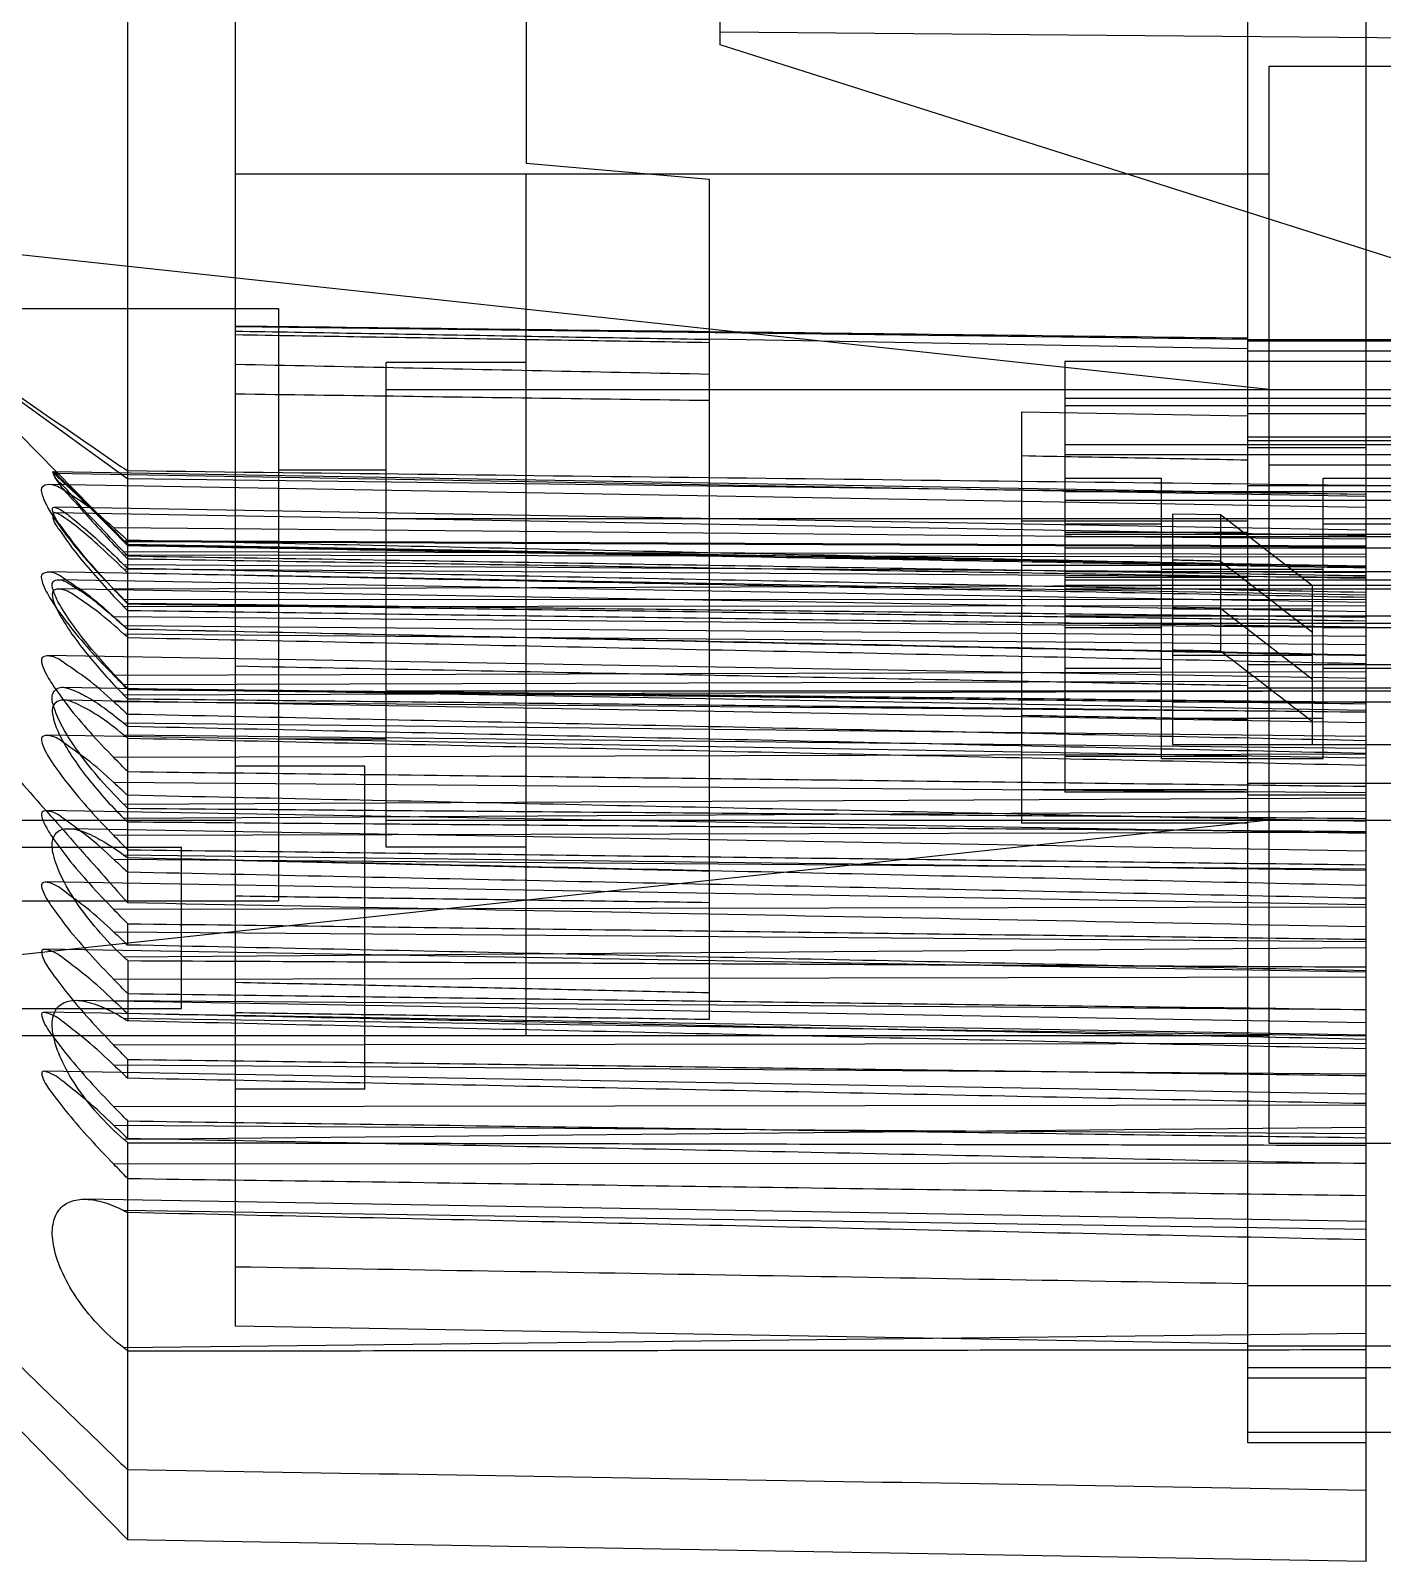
# Model space of a CAD drawing. Extents: x 114 to 332, y 121 to 329.
# Drawn here: x 307.63 to 320.18, y 120.77 to 134.98 of the extents above; entities that cross this region are included whole.
import ezdxf

# ---------------------------------------------------------------- set-up
doc = ezdxf.new("R2010")
doc.units = 0
doc.layers.get('0').update_dxf_attribs({"linetype": 'CONTINUOUS'})

msp = doc.modelspace()

# ---------------------------------------------------------------- linework, layer by layer
at = {"color": 6, "linetype": 'CONTINUOUS'}
for p, q in [((309.532, 122.951), (309.532, 198.352)), ((308.532, 126.882), (308.532, 194.42)), ((314.032, 134.851), (314.032, 186.451)), ((318.932, 121.867), (318.932, 145.166)), ((320.032, 120.767), (320.032, 145.147)), ((312.232, 136.304), (312.232, 133.751)), ((327.332, 134.851), (314.032, 134.967)), ((320.332, 132.851), (314.032, 134.851)), ((319.132, 134.651), (327.332, 134.651)), ((319.132, 124.651), (319.132, 134.651)), ((309.532, 133.651), (319.132, 133.651)), ((312.232, 133.751), (313.932, 133.603)), ((312.232, 125.651), (312.232, 133.651)), ((313.932, 133.603), (313.932, 125.798)), ((319.132, 131.651), (307.532, 132.901)), ((307.532, 132.401), (309.932, 132.401)), ((309.932, 132.401), (309.932, 126.901)), ((318.932, 132.113), (309.532, 132.23)), ((318.932, 132.028), (313.932, 132.116)), ((320.332, 132.112), (318.932, 132.112)), ((320.332, 132.099), (318.932, 132.099)), ((317.232, 131.913), (327.332, 131.913)), ((317.232, 131.913), (317.232, 127.91)), ((318.932, 132.009), (320.332, 132.009)), ((312.232, 131.901), (310.932, 131.901)), ((310.932, 127.401), (310.932, 131.901)), ((310.932, 131.651), (327.332, 131.651)), ((307.532, 131.543), (308.532, 130.819)), ((327.332, 131.567), (317.232, 131.567)), ((327.332, 131.499), (317.232, 131.499)), ((318.932, 131.401), (316.832, 131.44)), ((316.832, 131.44), (316.832, 127.623)), ((320.032, 131.424), (318.932, 131.424)), ((308.532, 130.21), (307.532, 131.227)), ((318.932, 131.209), (320.332, 131.209)), ((317.232, 131.14), (327.332, 131.14)), ((320.332, 131.173), (318.932, 131.173)), ((320.032, 131.109), (318.932, 131.109)), ((317.232, 131.047), (327.332, 131.047)), ((319.132, 130.951), (322.332, 130.951)), ((320.032, 130.673), (307.839, 130.886)), ((320.032, 130.656), (307.841, 130.869)), ((320.032, 130.676), (308.532, 130.819)), ((310.932, 130.901), (309.932, 130.901)), ((317.232, 130.826), (318.132, 130.826)), ((318.132, 128.221), (318.132, 130.826)), ((319.632, 130.826), (320.332, 130.826)), ((319.632, 128.221), (319.632, 130.826)), ((320.032, 130.555), (307.792, 130.768)), ((327.332, 130.7), (317.232, 130.7)), ((320.332, 130.755), (318.932, 130.755)), ((320.032, 130.343), (307.854, 130.556)), ((320.032, 130.291), (307.856, 130.503)), ((327.332, 130.619), (317.232, 130.619)), ((318.679, 130.485), (318.232, 130.493)), ((318.232, 130.493), (318.232, 128.354)), ((320.032, 130.26), (308.403, 130.364)), ((310.932, 130.451), (327.332, 130.451)), ((318.932, 130.428), (316.832, 130.428)), ((318.132, 130.398), (317.232, 130.398)), ((319.532, 129.825), (318.679, 130.485)), ((318.679, 130.485), (318.679, 129.22)), ((320.332, 130.398), (319.632, 130.398)), ((320.032, 130.195), (308.496, 130.243)), ((320.032, 130.186), (308.496, 130.236)), ((320.032, 130.009), (308.532, 130.21)), ((317.232, 130.326), (318.932, 130.326)), ((317.232, 130.306), (320.332, 130.306)), ((317.232, 130.283), (327.332, 130.283)), ((320.032, 130.118), (308.496, 130.141)), ((320.032, 130.092), (308.496, 130.112)), ((317.232, 130.18), (327.332, 130.18)), ((320.032, 129.741), (307.788, 129.955)), ((320.032, 129.948), (308.496, 130.022)), ((320.032, 129.904), (308.496, 129.981)), ((318.932, 130.014), (316.832, 130.014)), ((317.232, 129.96), (320.332, 129.96)), ((319.632, 129.979), (318.132, 129.979)), ((320.032, 129.671), (307.882, 129.883)), ((320.032, 129.585), (307.889, 129.797)), ((320.032, 129.833), (308.403, 129.794)), ((318.932, 129.904), (317.232, 129.904)), ((320.332, 129.88), (317.232, 129.88)), ((317.232, 129.834), (327.332, 129.834)), ((327.332, 129.794), (317.232, 129.794)), ((319.532, 128.354), (319.532, 129.825)), ((320.032, 129.7), (308.496, 129.695)), ((320.032, 129.64), (308.496, 129.631)), ((320.032, 129.437), (308.403, 129.538)), ((320.332, 129.545), (317.232, 129.545)), ((318.679, 129.619), (318.232, 129.627)), ((318.232, 129.613), (319.532, 129.613)), ((318.679, 129.619), (319.532, 128.959)), ((320.032, 129.355), (308.496, 129.454)), ((320.032, 129.277), (308.496, 129.378)), ((317.232, 129.48), (327.332, 129.48)), ((317.232, 129.44), (318.132, 129.44)), ((319.632, 129.44), (320.332, 129.44)), ((320.032, 128.965), (307.785, 129.178)), ((318.232, 129.184), (319.532, 129.184)), ((320.332, 129.093), (318.932, 129.093)), ((320.032, 129.029), (308.403, 128.994)), ((320.032, 128.942), (308.496, 128.908)), ((318.132, 129.06), (317.232, 129.06)), ((320.332, 129.06), (319.632, 129.06)), ((320.032, 128.67), (307.928, 128.882)), ((320.032, 128.847), (308.496, 128.811)), ((310.932, 128.851), (327.332, 128.851)), ((320.332, 128.877), (318.932, 128.877)), ((320.032, 128.553), (307.932, 128.764)), ((320.032, 128.652), (308.403, 128.75)), ((320.332, 128.747), (318.232, 128.747)), ((320.032, 128.427), (308.496, 128.55)), ((319.632, 128.593), (318.132, 128.593)), ((320.032, 128.226), (307.781, 128.44)), ((320.032, 128.316), (308.496, 128.441)), ((310.932, 128.401), (309.932, 128.401)), ((320.032, 128.263), (308.403, 128.231)), ((317.232, 128.246), (318.932, 128.246)), ((319.632, 128.221), (318.132, 128.221)), ((318.232, 128.354), (322.332, 128.351)), ((310.732, 128.151), (309.532, 128.151)), ((310.732, 125.151), (310.732, 128.151)), ((320.032, 127.904), (308.403, 127.999)), ((318.932, 127.932), (316.832, 127.932)), ((320.332, 127.992), (318.932, 127.992)), ((320.032, 127.856), (308.496, 127.796)), ((318.932, 127.91), (317.232, 127.91)), ((320.032, 127.881), (318.932, 127.881)), ((319.132, 127.651), (307.532, 126.401)), ((307.532, 127.651), (309.532, 127.651)), ((320.032, 127.525), (307.777, 127.739)), ((320.032, 127.731), (308.496, 127.667)), ((310.932, 127.651), (327.332, 127.651)), ((320.032, 127.361), (307.984, 127.571)), ((320.032, 127.535), (308.403, 127.507)), ((318.932, 127.623), (316.832, 127.623)), ((302.532, 127.401), (309.032, 127.401)), ((309.032, 125.901), (309.032, 127.401)), ((312.232, 127.401), (310.932, 127.401)), ((320.032, 127.194), (308.403, 127.286)), ((320.032, 127.183), (308.496, 127.326)), ((320.032, 126.863), (307.773, 127.077)), ((307.532, 126.901), (309.932, 126.901)), ((320.032, 126.844), (308.403, 126.82)), ((308.532, 126.491), (308.532, 126.689)), ((320.032, 126.522), (308.403, 126.611)), ((320.032, 126.238), (307.77, 126.452)), ((320.032, 126.466), (308.496, 126.379)), ((308.532, 126.346), (308.532, 125.786)), ((320.032, 126.192), (308.403, 126.171)), ((320.032, 125.768), (308.057, 125.977)), ((320.032, 125.888), (308.403, 125.974)), ((307.032, 125.901), (309.032, 125.901)), ((320.032, 125.653), (307.766, 125.867)), ((320.032, 125.646), (308.496, 125.808)), ((307.532, 125.651), (319.132, 125.651)), ((320.032, 125.578), (308.403, 125.56)), ((320.032, 125.293), (308.403, 125.376)), ((308.532, 125.254), (308.532, 125.429)), ((320.032, 125.106), (307.762, 125.32)), ((310.732, 125.151), (309.532, 125.151)), ((320.032, 125.003), (308.403, 124.988)), ((320.032, 124.737), (308.403, 124.816)), ((308.532, 124.694), (308.532, 124.857)), ((320.032, 124.797), (308.496, 124.686)), ((308.532, 120.968), (308.532, 124.655)), ((319.132, 124.651), (327.332, 124.651)), ((320.032, 124.466), (308.403, 124.455)), ((320.032, 123.923), (308.136, 124.13)), ((320.032, 123.848), (308.496, 124.025)), ((320.332, 123.327), (318.932, 123.327)), ((320.032, 122.883), (308.496, 122.749)), ((318.932, 122.787), (309.532, 122.951)), ((318.932, 122.768), (320.332, 122.768)), ((320.332, 122.565), (318.932, 122.565)), ((320.032, 122.47), (318.932, 122.47)), ((308.532, 120.968), (307.532, 121.986)), ((318.932, 121.967), (320.332, 121.967)), ((320.032, 121.867), (318.932, 121.867)), ((320.032, 120.767), (308.532, 120.968))]:
    msp.add_line(p, q, dxfattribs=at)
for points in [[(318.932, 132.125), (317.365, 132.144), (314.232, 132.181), (311.098, 132.219), (309.532, 132.237)], [(309.532, 132.192), (310.265, 132.179), (311.732, 132.154), (313.198, 132.128), (313.932, 132.116)], [(313.932, 132.084), (313.198, 132.096), (311.732, 132.12), (310.265, 132.144), (309.532, 132.156)], [(307.532, 131.581), (307.698, 131.466), (308.032, 131.237), (308.365, 131.007), (308.532, 130.893)], [(318.932, 130.993), (318.582, 131), (317.882, 131.013), (317.182, 131.026), (316.832, 131.032)], [(320.032, 130.757), (318.115, 130.78), (314.282, 130.825), (310.448, 130.87), (308.532, 130.893)], [(318.679, 130.056), (318.605, 130.057), (318.455, 130.06), (318.306, 130.063), (318.232, 130.064)], [(318.679, 129.22), (318.605, 129.221), (318.455, 129.224), (318.306, 129.227), (318.232, 129.228)], [(316.832, 128.939), (315.615, 128.962), (313.182, 129.009), (310.748, 129.056), (309.532, 129.079)], [(318.932, 128.898), (318.582, 128.905), (317.882, 128.918), (317.182, 128.932), (316.832, 128.939)], [(318.932, 128.584), (318.582, 128.59), (317.882, 128.603), (317.182, 128.615), (316.832, 128.622)], [(307.532, 128.012), (307.699, 127.824), (308.031, 127.447), (308.365, 127.071), (308.532, 126.882)], [(313.932, 127.176), (313.198, 127.192), (311.732, 127.225), (310.265, 127.258), (309.532, 127.275)], [(313.932, 126.884), (313.198, 126.894), (311.732, 126.914), (310.265, 126.934), (309.532, 126.944)], [(320.032, 126.659), (318.115, 126.696), (314.282, 126.771), (310.448, 126.845), (308.532, 126.882)], [(313.932, 126.047), (313.198, 126.063), (311.732, 126.095), (310.265, 126.127), (309.532, 126.142)], [(313.932, 125.798), (313.198, 125.809), (311.732, 125.83), (310.265, 125.85), (309.532, 125.861)]]:
    msp.add_open_spline(points, degree=3, dxfattribs=at)
for points, knots in [([(309.532, 131.885), (310.021, 131.874), (311, 131.854), (312.466, 131.823), (313.444, 131.803), (313.932, 131.793)], [0, 0, 0, 0, 1.468951, 2.935937, 4.400958, 4.400958, 4.400958, 4.400958]), ([(309.532, 131.609), (310.021, 131.603), (310.999, 131.589), (312.466, 131.569), (313.443, 131.556), (313.932, 131.549)], [0, 0, 0, 0, 1.468242, 2.935046, 4.400412, 4.400412, 4.400412, 4.400412]), ([(308.496, 130.141), (308.414, 130.226), (308.266, 130.385), (308.067, 130.59), (307.941, 130.759), (307.85, 130.826), (307.831, 130.909), (307.929, 130.797), (308.003, 130.742), (308.154, 130.586), (308.316, 130.426), (308.435, 130.304), (308.496, 130.243)], [0, 0, 0, 0, 0.356382, 0.649307, 0.8611, 0.977254, 0.99643, 1.067263, 1.210194, 1.41162, 1.656035, 1.916065, 1.916065, 1.916065, 1.916065]), ([(308.496, 130.236), (308.415, 130.318), (308.273, 130.461), (308.066, 130.666), (307.961, 130.763), (307.812, 130.904), (307.912, 130.74), (308.001, 130.653), (308.148, 130.48), (308.314, 130.303), (308.434, 130.176), (308.496, 130.112)], [0, 0, 0, 0, 0.345577, 0.621703, 0.811897, 0.906019, 1.000736, 1.164098, 1.381514, 1.637812, 1.90495, 1.90495, 1.90495, 1.90495]), ([(308.403, 130.364), (308.321, 130.437), (308.176, 130.564), (307.971, 130.69), (307.839, 130.781), (307.71, 130.749), (307.758, 130.606), (307.837, 130.466), (307.988, 130.255), (308.179, 130.028), (308.326, 129.872), (308.403, 129.794)], [0, 0, 0, 0, 0.329443, 0.575115, 0.726374, 0.798192, 0.89694, 1.076784, 1.333728, 1.648192, 1.97588, 1.97588, 1.97588, 1.97588]), ([(308.496, 129.695), (308.413, 129.782), (308.262, 129.946), (308.066, 130.169), (307.93, 130.363), (307.85, 130.457), (307.824, 130.572), (307.927, 130.526), (308.007, 130.461), (308.156, 130.341), (308.318, 130.193), (308.436, 130.081), (308.496, 130.022)], [0, 0, 0, 0, 0.361465, 0.667538, 0.899437, 1.041479, 1.093295, 1.149945, 1.275411, 1.461221, 1.693483, 1.945884, 1.945884, 1.945884, 1.945884]), ([(308.496, 129.981), (308.416, 130.059), (308.275, 130.192), (308.068, 130.37), (307.959, 130.452), (307.833, 130.528), (307.836, 130.421), (307.907, 130.338), (308.004, 130.187), (308.147, 130.016), (308.313, 129.824), (308.434, 129.696), (308.496, 129.631)], [0, 0, 0, 0, 0.336204, 0.596274, 0.767174, 0.84295, 0.890475, 1.00746, 1.187984, 1.417668, 1.680268, 1.948083, 1.948083, 1.948083, 1.948083]), ([(308.403, 130.364), (308.425, 130.345), (308.467, 130.307), (308.51, 130.268), (308.532, 130.249)], [0, 0, 0, 0, 0.0860323, 0.1721033, 0.1721033, 0.1721033, 0.1721033]), ([(308.496, 130.243), (308.502, 130.237), (308.514, 130.225), (308.526, 130.213), (308.532, 130.207)], [0, 0, 0, 0, 0.02522635, 0.05044266, 0.05044266, 0.05044266, 0.05044266]), ([(308.532, 130.201), (308.526, 130.207), (308.514, 130.219), (308.502, 130.23), (308.496, 130.236)], [0, 0, 0, 0, 0.02517501, 0.05036012, 0.05036012, 0.05036012, 0.05036012]), ([(320.032, 130.001), (318.753, 130.029), (316.196, 130.084), (312.363, 130.167), (309.808, 130.222), (308.532, 130.249)], [0, 0, 0, 0, 3.837274, 7.671551, 11.502836, 11.502836, 11.502836, 11.502836]), ([(320.032, 130.003), (318.758, 130.025), (316.206, 130.071), (312.372, 130.139), (309.813, 130.184), (308.532, 130.207)], [0, 0, 0, 0, 3.823316, 7.6573, 11.501965, 11.501965, 11.501965, 11.501965]), ([(308.532, 130.104), (308.526, 130.11), (308.514, 130.122), (308.502, 130.134), (308.496, 130.141)], [0, 0, 0, 0, 0.02547589, 0.05096199, 0.05096199, 0.05096199, 0.05096199]), ([(308.496, 130.112), (308.502, 130.105), (308.514, 130.093), (308.526, 130.081), (308.532, 130.075)], [0, 0, 0, 0, 0.0255023, 0.05099447, 0.05099447, 0.05099447, 0.05099447]), ([(308.532, 130.201), (309.813, 130.178), (312.372, 130.132), (316.206, 130.063), (318.758, 130.017), (320.032, 129.994)], [0, 0, 0, 0, 3.844658, 7.678655, 11.502004, 11.502004, 11.502004, 11.502004]), ([(308.532, 130.104), (309.813, 130.084), (312.372, 130.043), (316.206, 129.982), (318.758, 129.941), (320.032, 129.921)], [0, 0, 0, 0, 3.844526, 7.67839, 11.501607, 11.501607, 11.501607, 11.501607]), ([(320.032, 129.895), (318.758, 129.915), (316.206, 129.955), (312.372, 130.015), (309.813, 130.055), (308.532, 130.075)], [0, 0, 0, 0, 3.823184, 7.657035, 11.501567, 11.501567, 11.501567, 11.501567]), ([(308.403, 129.538), (308.321, 129.612), (308.176, 129.741), (307.97, 129.871), (307.842, 129.964), (307.71, 129.941), (307.758, 129.799), (307.837, 129.663), (307.988, 129.454), (308.179, 129.228), (308.326, 129.072), (308.403, 128.994)], [0, 0, 0, 0, 0.331325, 0.579132, 0.732037, 0.802523, 0.897382, 1.074401, 1.329514, 1.64316, 1.970999, 1.970999, 1.970999, 1.970999]), ([(308.496, 130.022), (308.502, 130.016), (308.514, 130.005), (308.526, 129.993), (308.532, 129.988)], [0, 0, 0, 0, 0.02470837, 0.0494069, 0.0494069, 0.0494069, 0.0494069]), ([(308.532, 129.947), (308.526, 129.952), (308.514, 129.964), (308.502, 129.975), (308.496, 129.981)], [0, 0, 0, 0, 0.02463422, 0.04927835, 0.04927835, 0.04927835, 0.04927835]), ([(320.032, 129.764), (318.758, 129.788), (316.206, 129.838), (312.372, 129.913), (309.813, 129.963), (308.532, 129.988)], [0, 0, 0, 0, 3.82344, 7.657547, 11.502336, 11.502336, 11.502336, 11.502336]), ([(308.532, 129.947), (309.813, 129.921), (312.372, 129.871), (316.206, 129.796), (318.758, 129.746), (320.032, 129.721)], [0, 0, 0, 0, 3.84478, 7.678899, 11.50237, 11.50237, 11.50237, 11.50237]), ([(318.679, 130.056), (318.774, 129.982), (318.964, 129.836), (319.248, 129.616), (319.437, 129.469), (319.532, 129.396)], [0, 0, 0, 0, 0.359627, 0.718991, 1.078092, 1.078092, 1.078092, 1.078092]), ([(308.496, 128.908), (308.412, 128.994), (308.258, 129.162), (308.064, 129.4), (307.922, 129.609), (307.85, 129.742), (307.816, 129.87), (307.917, 129.892), (308.014, 129.83), (308.156, 129.743), (308.32, 129.61), (308.436, 129.509), (308.496, 129.454)], [0, 0, 0, 0, 0.36279, 0.678872, 0.928914, 1.096519, 1.180143, 1.237732, 1.349502, 1.520201, 1.739179, 1.981957, 1.981957, 1.981957, 1.981957]), ([(308.496, 129.378), (308.417, 129.45), (308.276, 129.575), (308.075, 129.711), (307.952, 129.797), (307.822, 129.797), (307.839, 129.672), (307.899, 129.558), (308.003, 129.389), (308.144, 129.203), (308.312, 129.005), (308.434, 128.875), (308.496, 128.811)], [0, 0, 0, 0, 0.321949, 0.564292, 0.718235, 0.791041, 0.870503, 1.011453, 1.209212, 1.449945, 1.717728, 1.9854, 1.9854, 1.9854, 1.9854]), ([(308.532, 129.665), (308.51, 129.686), (308.467, 129.73), (308.425, 129.773), (308.403, 129.794)], [0, 0, 0, 0, 0.0911723, 0.1823038, 0.1823038, 0.1823038, 0.1823038]), ([(308.532, 129.658), (308.526, 129.664), (308.514, 129.676), (308.502, 129.689), (308.496, 129.695)], [0, 0, 0, 0, 0.02552223, 0.05105469, 0.05105469, 0.05105469, 0.05105469]), ([(308.532, 129.665), (309.808, 129.651), (312.363, 129.622), (316.196, 129.579), (318.753, 129.551), (320.032, 129.537)], [0, 0, 0, 0, 3.830629, 7.66425, 11.500867, 11.500867, 11.500867, 11.500867]), ([(308.532, 129.658), (309.813, 129.641), (312.372, 129.606), (316.206, 129.554), (318.758, 129.52), (320.032, 129.502)], [0, 0, 0, 0, 3.844393, 7.678125, 11.501209, 11.501209, 11.501209, 11.501209]), ([(308.403, 129.538), (308.425, 129.519), (308.467, 129.48), (308.51, 129.442), (308.532, 129.423)], [0, 0, 0, 0, 0.0864034, 0.1728457, 0.1728457, 0.1728457, 0.1728457]), ([(308.496, 129.631), (308.502, 129.625), (308.514, 129.613), (308.526, 129.601), (308.532, 129.595)], [0, 0, 0, 0, 0.02552284, 0.05103555, 0.05103555, 0.05103555, 0.05103555]), ([(320.032, 129.442), (318.758, 129.459), (316.206, 129.493), (312.372, 129.544), (309.813, 129.578), (308.532, 129.595)], [0, 0, 0, 0, 3.823051, 7.65677, 11.50117, 11.50117, 11.50117, 11.50117]), ([(308.496, 129.454), (308.502, 129.449), (308.514, 129.438), (308.526, 129.427), (308.532, 129.422)], [0, 0, 0, 0, 0.02397449, 0.0479394, 0.0479394, 0.0479394, 0.0479394]), ([(308.532, 129.346), (308.526, 129.352), (308.514, 129.362), (308.502, 129.373), (308.496, 129.378)], [0, 0, 0, 0, 0.02388095, 0.04777154, 0.04777154, 0.04777154, 0.04777154]), ([(320.032, 129.176), (318.753, 129.203), (316.196, 129.258), (312.363, 129.34), (309.808, 129.395), (308.532, 129.423)], [0, 0, 0, 0, 3.837263, 7.67153, 11.502804, 11.502804, 11.502804, 11.502804]), ([(320.032, 129.182), (318.758, 129.209), (316.206, 129.262), (312.372, 129.342), (309.813, 129.395), (308.532, 129.422)], [0, 0, 0, 0, 3.823544, 7.657755, 11.502648, 11.502648, 11.502648, 11.502648]), ([(308.532, 129.346), (309.813, 129.32), (312.372, 129.266), (316.206, 129.186), (318.758, 129.132), (320.032, 129.105)], [0, 0, 0, 0, 3.844882, 7.679103, 11.502676, 11.502676, 11.502676, 11.502676]), ([(319.532, 128.564), (319.437, 128.637), (319.248, 128.783), (318.964, 129.001), (318.774, 129.147), (318.679, 129.22)], [0, 0, 0, 0, 0.358222, 0.716716, 1.075481, 1.075481, 1.075481, 1.075481]), ([(308.403, 128.75), (308.321, 128.825), (308.176, 128.954), (307.969, 129.089), (307.844, 129.183), (307.711, 129.17), (307.759, 129.028), (307.838, 128.897), (307.988, 128.69), (308.18, 128.466), (308.326, 128.309), (308.403, 128.231)], [0, 0, 0, 0, 0.333182, 0.583141, 0.737785, 0.807184, 0.898129, 1.072295, 1.325535, 1.63831, 1.966249, 1.966249, 1.966249, 1.966249]), ([(308.532, 128.864), (308.51, 128.886), (308.467, 128.929), (308.425, 128.972), (308.403, 128.994)], [0, 0, 0, 0, 0.0913312, 0.1826214, 0.1826214, 0.1826214, 0.1826214]), ([(308.496, 127.796), (308.411, 127.88), (308.255, 128.047), (308.061, 128.295), (307.919, 128.517), (307.846, 128.686), (307.816, 128.824), (307.901, 128.898), (308.018, 128.864), (308.156, 128.8), (308.323, 128.689), (308.437, 128.599), (308.496, 128.55)], [0, 0, 0, 0, 0.35995, 0.682148, 0.947687, 1.139714, 1.25376, 1.326693, 1.431223, 1.588775, 1.79414, 2.025687, 2.025687, 2.025687, 2.025687]), ([(308.532, 128.872), (308.526, 128.878), (308.514, 128.89), (308.502, 128.902), (308.496, 128.908)], [0, 0, 0, 0, 0.02531181, 0.05063376, 0.05063376, 0.05063376, 0.05063376]), ([(308.496, 128.811), (308.502, 128.805), (308.514, 128.793), (308.526, 128.781), (308.532, 128.775)], [0, 0, 0, 0, 0.02528698, 0.05056392, 0.05056392, 0.05056392, 0.05056392]), ([(308.532, 128.872), (309.813, 128.858), (312.372, 128.83), (316.206, 128.788), (318.758, 128.76), (320.032, 128.746)], [0, 0, 0, 0, 3.84427, 7.677879, 11.50084, 11.50084, 11.50084, 11.50084]), ([(308.532, 128.864), (309.808, 128.85), (312.363, 128.82), (316.196, 128.776), (318.753, 128.747), (320.032, 128.732)], [0, 0, 0, 0, 3.830643, 7.66428, 11.500912, 11.500912, 11.500912, 11.500912]), ([(308.496, 128.441), (308.417, 128.506), (308.276, 128.616), (308.082, 128.722), (307.934, 128.785), (307.819, 128.721), (307.838, 128.585), (307.895, 128.44), (308.001, 128.256), (308.142, 128.059), (308.31, 127.858), (308.433, 127.729), (308.496, 127.667)], [0, 0, 0, 0, 0.306177, 0.531772, 0.67439, 0.759425, 0.869347, 1.032676, 1.245425, 1.494406, 1.764333, 2.029057, 2.029057, 2.029057, 2.029057]), ([(308.403, 128.75), (308.425, 128.73), (308.467, 128.691), (308.51, 128.653), (308.532, 128.633)], [0, 0, 0, 0, 0.0867651, 0.1735693, 0.1735693, 0.1735693, 0.1735693]), ([(320.032, 128.652), (318.758, 128.666), (316.206, 128.693), (312.372, 128.734), (309.813, 128.761), (308.532, 128.775)], [0, 0, 0, 0, 3.82293, 7.656528, 11.500806, 11.500806, 11.500806, 11.500806]), ([(308.496, 128.55), (308.502, 128.545), (308.514, 128.535), (308.526, 128.525), (308.532, 128.52)], [0, 0, 0, 0, 0.02306408, 0.04611887, 0.04611887, 0.04611887, 0.04611887]), ([(320.032, 128.388), (318.753, 128.415), (316.196, 128.47), (312.363, 128.551), (309.808, 128.606), (308.532, 128.633)], [0, 0, 0, 0, 3.837252, 7.671507, 11.50277, 11.50277, 11.50277, 11.50277]), ([(320.032, 128.27), (318.758, 128.297), (316.206, 128.353), (312.372, 128.437), (309.813, 128.492), (308.532, 128.52)], [0, 0, 0, 0, 3.82362, 7.657909, 11.50288, 11.50288, 11.50288, 11.50288]), ([(308.403, 127.999), (308.321, 128.075), (308.176, 128.206), (307.967, 128.345), (307.846, 128.44), (307.711, 128.436), (307.759, 128.296), (307.839, 128.169), (307.989, 127.963), (308.18, 127.741), (308.327, 127.585), (308.403, 127.507)], [0, 0, 0, 0, 0.335013, 0.587137, 0.743606, 0.812179, 0.899186, 1.070473, 1.321797, 1.633651, 1.961638, 1.961638, 1.961638, 1.961638]), ([(308.532, 128.412), (308.526, 128.417), (308.514, 128.427), (308.502, 128.436), (308.496, 128.441)], [0, 0, 0, 0, 0.02295597, 0.04592125, 0.04592125, 0.04592125, 0.04592125]), ([(308.532, 128.412), (309.813, 128.384), (312.372, 128.328), (316.206, 128.244), (318.758, 128.189), (320.032, 128.161)], [0, 0, 0, 0, 3.844957, 7.679251, 11.502897, 11.502897, 11.502897, 11.502897]), ([(308.532, 128.101), (308.51, 128.123), (308.467, 128.166), (308.425, 128.21), (308.403, 128.231)], [0, 0, 0, 0, 0.0914768, 0.1829126, 0.1829126, 0.1829126, 0.1829126]), ([(308.532, 128.101), (309.808, 128.086), (312.363, 128.056), (316.196, 128.011), (318.753, 127.98), (320.032, 127.965)], [0, 0, 0, 0, 3.830658, 7.66431, 11.500957, 11.500957, 11.500957, 11.500957]), ([(308.403, 127.999), (308.425, 127.979), (308.467, 127.94), (308.51, 127.901), (308.532, 127.881)], [0, 0, 0, 0, 0.0871171, 0.1742734, 0.1742734, 0.1742734, 0.1742734]), ([(308.532, 127.761), (308.526, 127.766), (308.514, 127.778), (308.502, 127.79), (308.496, 127.796)], [0, 0, 0, 0, 0.02485477, 0.04971953, 0.04971953, 0.04971953, 0.04971953]), ([(320.032, 127.638), (318.753, 127.665), (316.196, 127.719), (312.363, 127.8), (309.808, 127.854), (308.532, 127.881)], [0, 0, 0, 0, 3.83724, 7.671484, 11.502735, 11.502735, 11.502735, 11.502735]), ([(308.403, 127.286), (308.321, 127.362), (308.176, 127.495), (307.966, 127.639), (307.848, 127.734), (307.712, 127.74), (307.759, 127.601), (307.839, 127.479), (307.989, 127.275), (308.18, 127.054), (308.327, 126.898), (308.403, 126.82)], [0, 0, 0, 0, 0.336815, 0.591115, 0.749491, 0.817509, 0.900555, 1.068939, 1.318307, 1.629189, 1.957174, 1.957174, 1.957174, 1.957174]), ([(308.496, 127.667), (308.502, 127.661), (308.514, 127.65), (308.526, 127.638), (308.532, 127.632)], [0, 0, 0, 0, 0.02480613, 0.0496023, 0.0496023, 0.0496023, 0.0496023]), ([(308.532, 127.761), (309.813, 127.75), (312.372, 127.73), (316.206, 127.699), (318.758, 127.678), (320.032, 127.667)], [0, 0, 0, 0, 3.844167, 7.677673, 11.500531, 11.500531, 11.500531, 11.500531]), ([(308.496, 126.379), (308.41, 126.459), (308.252, 126.623), (308.057, 126.875), (307.917, 127.11), (307.841, 127.305), (307.819, 127.46), (307.888, 127.568), (308.014, 127.577), (308.156, 127.534), (308.323, 127.447), (308.437, 127.37), (308.496, 127.326)], [0, 0, 0, 0, 0.3541, 0.679133, 0.956327, 1.168735, 1.310572, 1.405946, 1.511707, 1.659793, 1.85266, 2.072569, 2.072569, 2.072569, 2.072569]), ([(308.532, 127.376), (308.51, 127.398), (308.467, 127.441), (308.425, 127.485), (308.403, 127.507)], [0, 0, 0, 0, 0.0916091, 0.1831771, 0.1831771, 0.1831771, 0.1831771]), ([(320.032, 127.542), (318.758, 127.552), (316.206, 127.572), (312.372, 127.602), (309.813, 127.622), (308.532, 127.632)], [0, 0, 0, 0, 3.822829, 7.656326, 11.500504, 11.500504, 11.500504, 11.500504]), ([(308.532, 127.376), (309.808, 127.36), (312.363, 127.329), (316.196, 127.283), (318.753, 127.252), (320.032, 127.236)], [0, 0, 0, 0, 3.830674, 7.66434, 11.501002, 11.501002, 11.501002, 11.501002]), ([(308.403, 127.286), (308.425, 127.266), (308.467, 127.227), (308.51, 127.187), (308.532, 127.167)], [0, 0, 0, 0, 0.0874591, 0.1749576, 0.1749576, 0.1749576, 0.1749576]), ([(308.496, 127.326), (308.502, 127.322), (308.514, 127.313), (308.526, 127.305), (308.532, 127.3)], [0, 0, 0, 0, 0.02203082, 0.04405274, 0.04405274, 0.04405274, 0.04405274]), ([(320.032, 127.044), (318.758, 127.072), (316.206, 127.129), (312.372, 127.215), (309.813, 127.272), (308.532, 127.3)], [0, 0, 0, 0, 3.823664, 7.657996, 11.503011, 11.503011, 11.503011, 11.503011]), ([(320.032, 126.925), (318.753, 126.952), (316.196, 127.006), (312.363, 127.087), (309.808, 127.14), (308.532, 127.167)], [0, 0, 0, 0, 3.837228, 7.67146, 11.502699, 11.502699, 11.502699, 11.502699]), ([(308.403, 126.611), (308.321, 126.688), (308.176, 126.822), (307.965, 126.971), (307.85, 127.066), (307.713, 127.081), (307.759, 126.944), (307.84, 126.827), (307.989, 126.624), (308.181, 126.405), (308.327, 126.249), (308.403, 126.171)], [0, 0, 0, 0, 0.338587, 0.595071, 0.75543, 0.823171, 0.902235, 1.067695, 1.315069, 1.624927, 1.952858, 1.952858, 1.952858, 1.952858]), ([(308.532, 126.689), (308.51, 126.71), (308.467, 126.754), (308.425, 126.798), (308.403, 126.82)], [0, 0, 0, 0, 0.0917277, 0.1834145, 0.1834145, 0.1834145, 0.1834145]), ([(308.532, 126.689), (309.808, 126.673), (312.363, 126.641), (316.196, 126.593), (318.753, 126.561), (320.032, 126.545)], [0, 0, 0, 0, 3.830689, 7.664371, 11.501049, 11.501049, 11.501049, 11.501049]), ([(308.403, 126.611), (308.425, 126.591), (308.467, 126.551), (308.51, 126.511), (308.532, 126.491)], [0, 0, 0, 0, 0.0877908, 0.1756212, 0.1756212, 0.1756212, 0.1756212]), ([(308.403, 125.974), (308.321, 126.052), (308.176, 126.187), (307.964, 126.342), (307.851, 126.435), (307.714, 126.461), (307.76, 126.325), (307.841, 126.213), (307.99, 126.012), (308.181, 125.794), (308.327, 125.639), (308.403, 125.56)], [0, 0, 0, 0, 0.340328, 0.599001, 0.761415, 0.829159, 0.904222, 1.066739, 1.312081, 1.620866, 1.948693, 1.948693, 1.948693, 1.948693]), ([(308.532, 126.346), (308.526, 126.351), (308.514, 126.362), (308.502, 126.373), (308.496, 126.379)], [0, 0, 0, 0, 0.02417389, 0.04835752, 0.04835752, 0.04835752, 0.04835752]), ([(320.032, 126.251), (318.753, 126.278), (316.196, 126.331), (312.363, 126.411), (309.808, 126.465), (308.532, 126.491)], [0, 0, 0, 0, 3.837216, 7.671435, 11.502662, 11.502662, 11.502662, 11.502662]), ([(308.532, 126.346), (309.813, 126.34), (312.372, 126.326), (316.206, 126.307), (318.758, 126.294), (320.032, 126.287)], [0, 0, 0, 0, 3.844092, 7.677522, 11.500303, 11.500303, 11.500303, 11.500303]), ([(308.532, 126.04), (308.51, 126.061), (308.467, 126.105), (308.425, 126.149), (308.403, 126.171)], [0, 0, 0, 0, 0.091833, 0.1836249, 0.1836249, 0.1836249, 0.1836249]), ([(308.496, 124.686), (308.409, 124.76), (308.25, 124.918), (308.054, 125.169), (307.914, 125.413), (307.838, 125.628), (307.822, 125.803), (307.881, 125.934), (308.006, 125.986), (308.155, 125.97), (308.323, 125.909), (308.438, 125.845), (308.496, 125.808)], [0, 0, 0, 0, 0.344618, 0.668276, 0.953469, 1.183446, 1.350416, 1.470048, 1.585065, 1.728824, 1.911208, 2.119416, 2.119416, 2.119416, 2.119416]), ([(308.403, 125.974), (308.425, 125.954), (308.467, 125.914), (308.51, 125.874), (308.532, 125.854)], [0, 0, 0, 0, 0.088112, 0.1762637, 0.1762637, 0.1762637, 0.1762637]), ([(308.532, 126.04), (309.808, 126.023), (312.363, 125.99), (316.196, 125.941), (318.753, 125.909), (320.032, 125.892)], [0, 0, 0, 0, 3.830705, 7.664403, 11.501096, 11.501096, 11.501096, 11.501096]), ([(308.403, 125.376), (308.32, 125.454), (308.176, 125.59), (307.963, 125.75), (307.853, 125.843), (307.715, 125.879), (307.76, 125.745), (307.842, 125.637), (307.99, 125.438), (308.181, 125.222), (308.327, 125.067), (308.403, 124.988)], [0, 0, 0, 0, 0.342036, 0.6029, 0.767436, 0.835465, 0.906509, 1.066066, 1.309341, 1.617003, 1.944675, 1.944675, 1.944675, 1.944675]), ([(308.496, 125.808), (308.502, 125.805), (308.514, 125.797), (308.526, 125.79), (308.532, 125.786)], [0, 0, 0, 0, 0.02094261, 0.04187669, 0.04187669, 0.04187669, 0.04187669]), ([(320.032, 125.615), (318.753, 125.642), (316.196, 125.695), (312.363, 125.774), (309.808, 125.827), (308.532, 125.854)], [0, 0, 0, 0, 3.837203, 7.67141, 11.502623, 11.502623, 11.502623, 11.502623]), ([(320.032, 125.528), (318.758, 125.557), (316.206, 125.614), (312.372, 125.7), (309.813, 125.757), (308.532, 125.786)], [0, 0, 0, 0, 3.823671, 7.658011, 11.503033, 11.503033, 11.503033, 11.503033]), ([(308.532, 125.429), (308.51, 125.451), (308.467, 125.495), (308.425, 125.538), (308.403, 125.56)], [0, 0, 0, 0, 0.0919247, 0.1838082, 0.1838082, 0.1838082, 0.1838082]), ([(308.403, 125.376), (308.425, 125.356), (308.467, 125.315), (308.51, 125.275), (308.532, 125.254)], [0, 0, 0, 0, 0.0884224, 0.1768846, 0.1768846, 0.1768846, 0.1768846]), ([(308.532, 125.429), (309.808, 125.412), (312.363, 125.379), (316.196, 125.328), (318.753, 125.295), (320.032, 125.278)], [0, 0, 0, 0, 3.830721, 7.664435, 11.501144, 11.501144, 11.501144, 11.501144]), ([(308.403, 124.816), (308.32, 124.895), (308.176, 125.032), (307.962, 125.198), (307.854, 125.289), (307.717, 125.335), (307.76, 125.203), (307.843, 125.1), (307.99, 124.903), (308.182, 124.688), (308.327, 124.533), (308.403, 124.455)], [0, 0, 0, 0, 0.343709, 0.606764, 0.773484, 0.842075, 0.909086, 1.065667, 1.306841, 1.613333, 1.940799, 1.940799, 1.940799, 1.940799]), ([(320.032, 125.018), (318.753, 125.044), (316.196, 125.097), (312.363, 125.176), (309.808, 125.228), (308.532, 125.254)], [0, 0, 0, 0, 3.83719, 7.671383, 11.502584, 11.502584, 11.502584, 11.502584]), ([(308.532, 124.857), (308.51, 124.879), (308.467, 124.923), (308.425, 124.966), (308.403, 124.988)], [0, 0, 0, 0, 0.0920026, 0.183964, 0.183964, 0.183964, 0.183964]), ([(308.403, 124.816), (308.425, 124.796), (308.467, 124.755), (308.51, 124.714), (308.532, 124.694)], [0, 0, 0, 0, 0.0887217, 0.1774833, 0.1774833, 0.1774833, 0.1774833]), ([(308.532, 124.857), (309.808, 124.84), (312.363, 124.805), (316.196, 124.754), (318.753, 124.719), (320.032, 124.702)], [0, 0, 0, 0, 3.830737, 7.664467, 11.501193, 11.501193, 11.501193, 11.501193]), ([(308.532, 124.655), (308.526, 124.661), (308.514, 124.671), (308.502, 124.681), (308.496, 124.686)], [0, 0, 0, 0, 0.02330506, 0.04661955, 0.04661955, 0.04661955, 0.04661955]), ([(320.032, 124.459), (318.753, 124.485), (316.196, 124.537), (312.363, 124.616), (309.808, 124.668), (308.532, 124.694)], [0, 0, 0, 0, 3.837176, 7.671356, 11.502543, 11.502543, 11.502543, 11.502543]), ([(308.532, 124.655), (309.813, 124.653), (312.372, 124.648), (316.206, 124.64), (318.758, 124.635), (320.032, 124.632)], [0, 0, 0, 0, 3.84405, 7.677437, 11.500176, 11.500176, 11.500176, 11.500176]), ([(308.532, 124.323), (308.51, 124.345), (308.467, 124.389), (308.425, 124.433), (308.403, 124.455)], [0, 0, 0, 0, 0.0920669, 0.1840924, 0.1840924, 0.1840924, 0.1840924]), ([(308.532, 124.323), (309.808, 124.306), (312.363, 124.271), (316.196, 124.218), (318.753, 124.183), (320.032, 124.165)], [0, 0, 0, 0, 3.830753, 7.6645, 11.501242, 11.501242, 11.501242, 11.501242]), ([(308.496, 122.749), (308.408, 122.816), (308.248, 122.963), (308.052, 123.209), (307.912, 123.458), (307.836, 123.688), (307.824, 123.883), (307.879, 124.034), (307.998, 124.121), (308.152, 124.138), (308.322, 124.104), (308.437, 124.055), (308.496, 124.025)], [0, 0, 0, 0, 0.33198, 0.650223, 0.939104, 1.182813, 1.371899, 1.515425, 1.645445, 1.790833, 1.966179, 2.163883, 2.163883, 2.163883, 2.163883]), ([(308.496, 124.025), (308.502, 124.022), (308.514, 124.016), (308.526, 124.01), (308.532, 124.007)], [0, 0, 0, 0, 0.01988179, 0.03975541, 0.03975541, 0.03975541, 0.03975541]), ([(320.032, 123.753), (318.758, 123.781), (316.206, 123.838), (312.372, 123.922), (309.813, 123.978), (308.532, 124.007)], [0, 0, 0, 0, 3.823641, 7.657951, 11.502944, 11.502944, 11.502944, 11.502944]), ([(318.932, 123.345), (317.365, 123.371), (314.232, 123.423), (311.098, 123.475), (309.532, 123.501)], [0, 0, 0, 0, 4.70065, 9.401301, 9.401301, 9.401301, 9.401301]), ([(308.532, 122.722), (308.526, 122.726), (308.514, 122.735), (308.502, 122.745), (308.496, 122.749)], [0, 0, 0, 0, 0.02229804, 0.04460514, 0.04460514, 0.04460514, 0.04460514]), ([(308.532, 122.722), (309.813, 122.723), (312.372, 122.726), (316.206, 122.73), (318.758, 122.733), (320.032, 122.734)], [0, 0, 0, 0, 3.844044, 7.677426, 11.500159, 11.500159, 11.500159, 11.500159]), ([(307.532, 122.582), (307.698, 122.421), (308.032, 122.1), (308.365, 121.778), (308.532, 121.617)], [0, 0, 0, 0, 0.69506, 1.38968, 1.38968, 1.38968, 1.38968]), ([(320.032, 121.427), (318.115, 121.459), (314.282, 121.522), (310.448, 121.586), (308.532, 121.617)], [0, 0, 0, 0, 5.750861, 11.501722, 11.501722, 11.501722, 11.501722])]:
    msp.add_open_spline(points, degree=3, knots=knots, dxfattribs=at)

doc.saveas('drawing.dxf')
